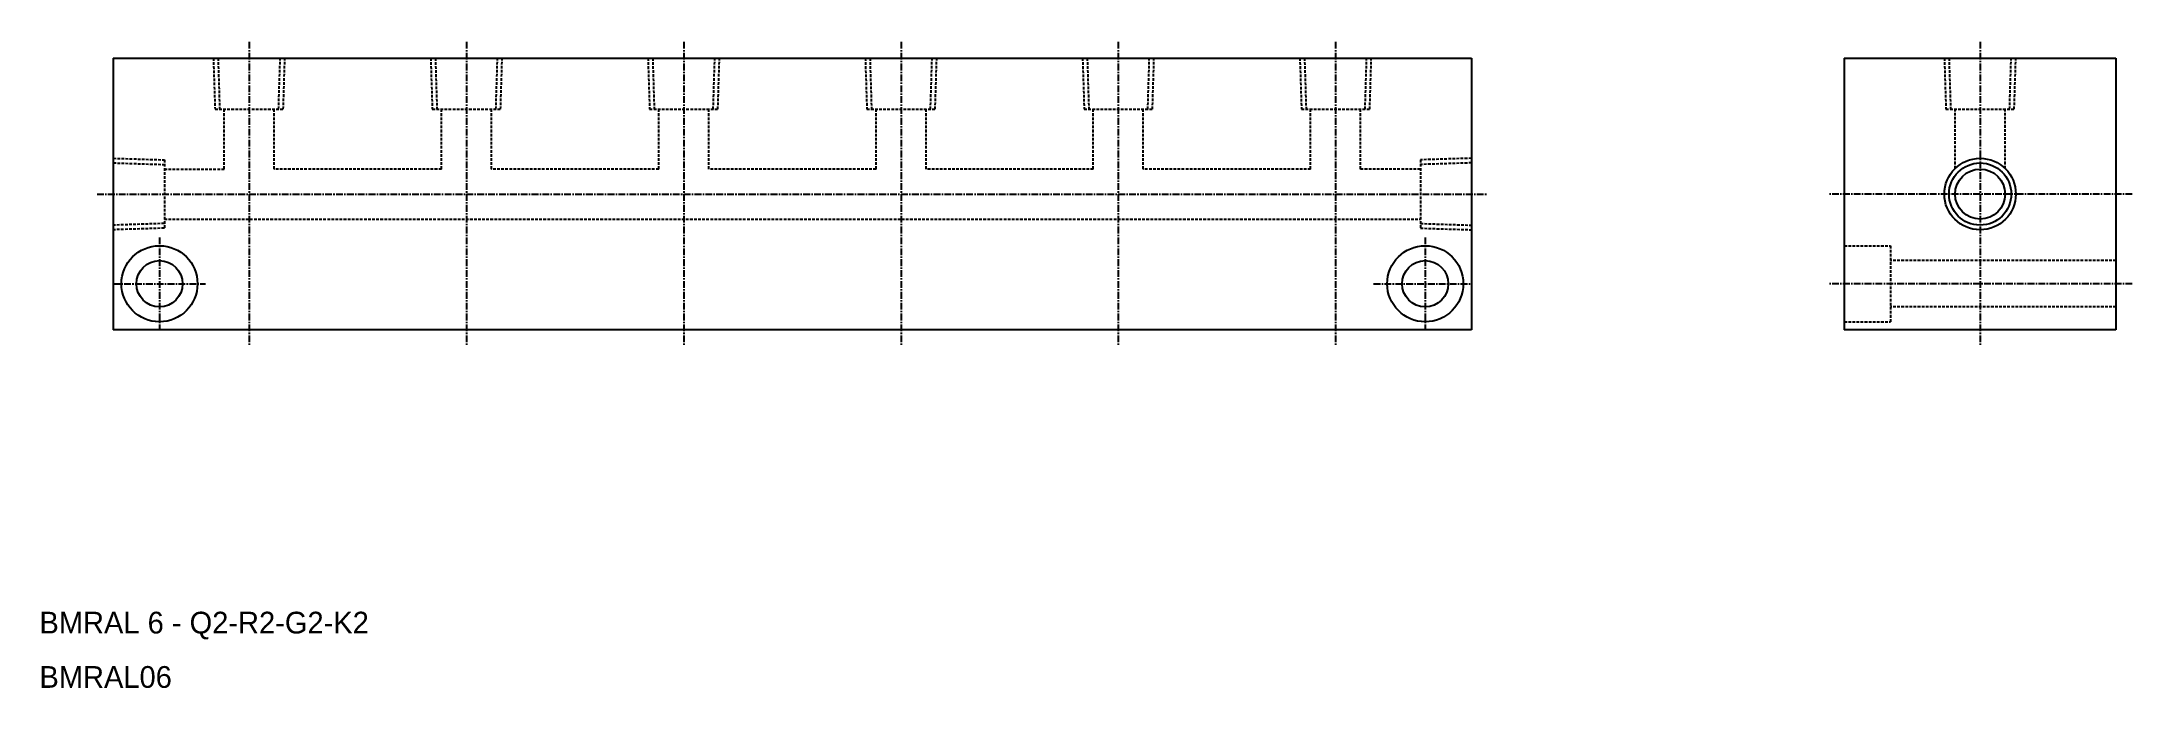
# Model space of a CAD drawing. Extents: x 1517 to 1902, y 380 to 499.
import ezdxf

# ---------------------------------------------------------------- set-up
doc = ezdxf.new("R2010")
doc.units = 0
doc.linetypes.add('CENTER', pattern=[2, 1.25, -0.25, 0.25, -0.25])
doc.linetypes.add('DASHED', pattern=[0.75, 0.5, -0.25])
doc.layers.get('0').update_dxf_attribs({"linetype": 'CONTINUOUS'})
doc.layers.add('CENTER', color=1, linetype='CENTER')

msp = doc.modelspace()

# ---------------------------------------------------------------- linework, layer by layer
at = {"color": 7, "linetype": 'CONTINUOUS'}
for p, q in [((1530.61, 495.63), (1780.61, 495.63)), ((1530.61, 495.63), (1530.61, 445.63)), ((1780.61, 495.63), (1780.61, 445.63)), ((1849.25, 495.63), (1899.25, 495.63)), ((1849.25, 495.63), (1849.25, 445.63)), ((1899.25, 495.63), (1899.25, 445.63)), ((1780.61, 445.63), (1530.61, 445.63)), ((1899.25, 445.63), (1849.25, 445.63))]:
    msp.add_line(p, q, dxfattribs=at)
at = {"color": 3, "linetype": 'DASHED'}
for p, q in [((1549.03, 495.63), (1549.33, 486.23)), ((1549.89, 495.66), (1550.18, 486.23)), ((1561.04, 486.23), (1561.33, 495.66)), ((1561.9, 486.23), (1562.19, 495.63)), ((1589.03, 495.63), (1589.33, 486.23)), ((1589.89, 495.66), (1590.18, 486.23)), ((1601.04, 486.23), (1601.33, 495.66)), ((1601.9, 486.23), (1602.19, 495.63)), ((1629.03, 495.63), (1629.33, 486.23)), ((1629.89, 495.66), (1630.18, 486.23)), ((1641.04, 486.23), (1641.33, 495.66)), ((1641.9, 486.23), (1642.19, 495.63)), ((1669.03, 495.63), (1669.33, 486.23)), ((1669.89, 495.66), (1670.18, 486.23)), ((1681.04, 486.23), (1681.33, 495.66)), ((1681.9, 486.23), (1682.19, 495.63)), ((1709.03, 495.63), (1709.33, 486.23)), ((1709.89, 495.66), (1710.18, 486.23)), ((1721.04, 486.23), (1721.33, 495.66)), ((1721.9, 486.23), (1722.19, 495.63)), ((1749.03, 495.63), (1749.33, 486.23)), ((1749.89, 495.66), (1750.18, 486.23)), ((1761.04, 486.23), (1761.33, 495.66)), ((1761.9, 486.23), (1762.19, 495.63)), ((1867.67, 495.63), (1867.96, 486.23)), ((1868.52, 495.66), (1868.82, 486.23)), ((1879.68, 486.23), (1879.97, 495.66)), ((1880.53, 486.23), (1880.83, 495.63)), ((1549.33, 486.23), (1561.9, 486.23)), ((1551.01, 475.23), (1551.01, 486.23)), ((1560.21, 475.23), (1560.21, 486.23)), ((1589.33, 486.23), (1601.9, 486.23)), ((1591.01, 475.23), (1591.01, 486.23)), ((1600.21, 475.23), (1600.21, 486.23)), ((1629.33, 486.23), (1641.9, 486.23)), ((1631.01, 475.23), (1631.01, 486.23)), ((1640.21, 475.23), (1640.21, 486.23)), ((1669.33, 486.23), (1681.9, 486.23)), ((1671.01, 475.23), (1671.01, 486.23)), ((1680.21, 475.23), (1680.21, 486.23)), ((1709.33, 486.23), (1721.9, 486.23)), ((1711.01, 475.23), (1711.01, 486.23)), ((1720.21, 475.23), (1720.21, 486.23)), ((1749.33, 486.23), (1761.9, 486.23)), ((1751.01, 475.23), (1751.01, 486.23)), ((1760.21, 475.23), (1760.21, 486.23)), ((1867.96, 486.23), (1880.53, 486.23)), ((1869.65, 475.34), (1869.65, 486.23)), ((1878.85, 475.34), (1878.85, 486.23)), ((1530.61, 477.21), (1540.01, 476.92)), ((1780.61, 477.21), (1771.21, 476.92)), ((1530.61, 476.36), (1540.01, 476.06)), ((1540.01, 476.92), (1540.01, 464.35)), ((1540.01, 475.23), (1551.01, 475.23)), ((1591.01, 475.23), (1560.21, 475.23)), ((1631.01, 475.23), (1600.21, 475.23)), ((1671.01, 475.23), (1640.21, 475.23)), ((1711.01, 475.23), (1680.21, 475.23)), ((1751.01, 475.23), (1720.21, 475.23)), ((1771.21, 475.23), (1760.21, 475.23)), ((1771.21, 476.92), (1771.21, 464.35)), ((1780.61, 476.36), (1771.21, 476.06)), ((1540.01, 466.03), (1771.21, 466.03)), ((1540.01, 465.21), (1530.61, 464.91)), ((1540.01, 464.35), (1530.61, 464.06)), ((1771.21, 465.21), (1780.61, 464.91)), ((1771.21, 464.35), (1780.61, 464.06)), ((1849.25, 461.13), (1857.75, 461.13)), ((1857.75, 461.13), (1857.75, 447.13)), ((1899.25, 458.38), (1857.75, 458.38)), ((1849.25, 447.13), (1857.75, 447.13)), ((1899.25, 449.88), (1857.75, 449.88))]:
    msp.add_line(p, q, dxfattribs=at)
at = {"color": 3, "linetype": 'CONTINUOUS'}
msp.add_circle((1874.25, 470.63), 6.58, dxfattribs=at)
at = {"color": 7, "linetype": 'CONTINUOUS'}
for centre, radius in [((1874.25, 470.63), 5.72), ((1874.25, 470.63), 4.6), ((1539.11, 454.13), 7), ((1539.11, 454.13), 4.25), ((1772.11, 454.13), 7), ((1772.11, 454.13), 4.25)]:
    msp.add_circle(centre, radius, dxfattribs=at)
at = {"layer": 'CENTER', "color": 1, "linetype": 'CENTER'}
for p, q in [((1555.61, 498.63), (1555.61, 442.63)), ((1595.61, 498.63), (1595.61, 442.63)), ((1635.61, 498.63), (1635.61, 442.63)), ((1675.61, 498.63), (1675.61, 442.63)), ((1715.61, 498.63), (1715.61, 442.63)), ((1755.61, 498.63), (1755.61, 442.63)), ((1874.25, 498.63), (1874.25, 442.63)), ((1527.61, 470.63), (1783.61, 470.63)), ((1902.25, 470.63), (1846.25, 470.63)), ((1539.11, 462.63), (1539.11, 445.63)), ((1772.11, 462.63), (1772.11, 445.63)), ((1530.61, 454.13), (1547.61, 454.13)), ((1762.61, 454.13), (1780.61, 454.13)), ((1902.25, 454.13), (1846.25, 454.13))]:
    msp.add_line(p, q, dxfattribs=at)

# ---------------------------------------------------------------- texts
at = {"color": 7, "linetype": 'CONTINUOUS'}
for s, p in [('BMRAL 6 - Q2-R2-G2-K2', (1517.01, 389.78)), ('BMRAL06', (1517.01, 379.78))]:
    msp.add_text(s, height=4, dxfattribs=at).set_placement(p)

doc.saveas('drawing.dxf')
